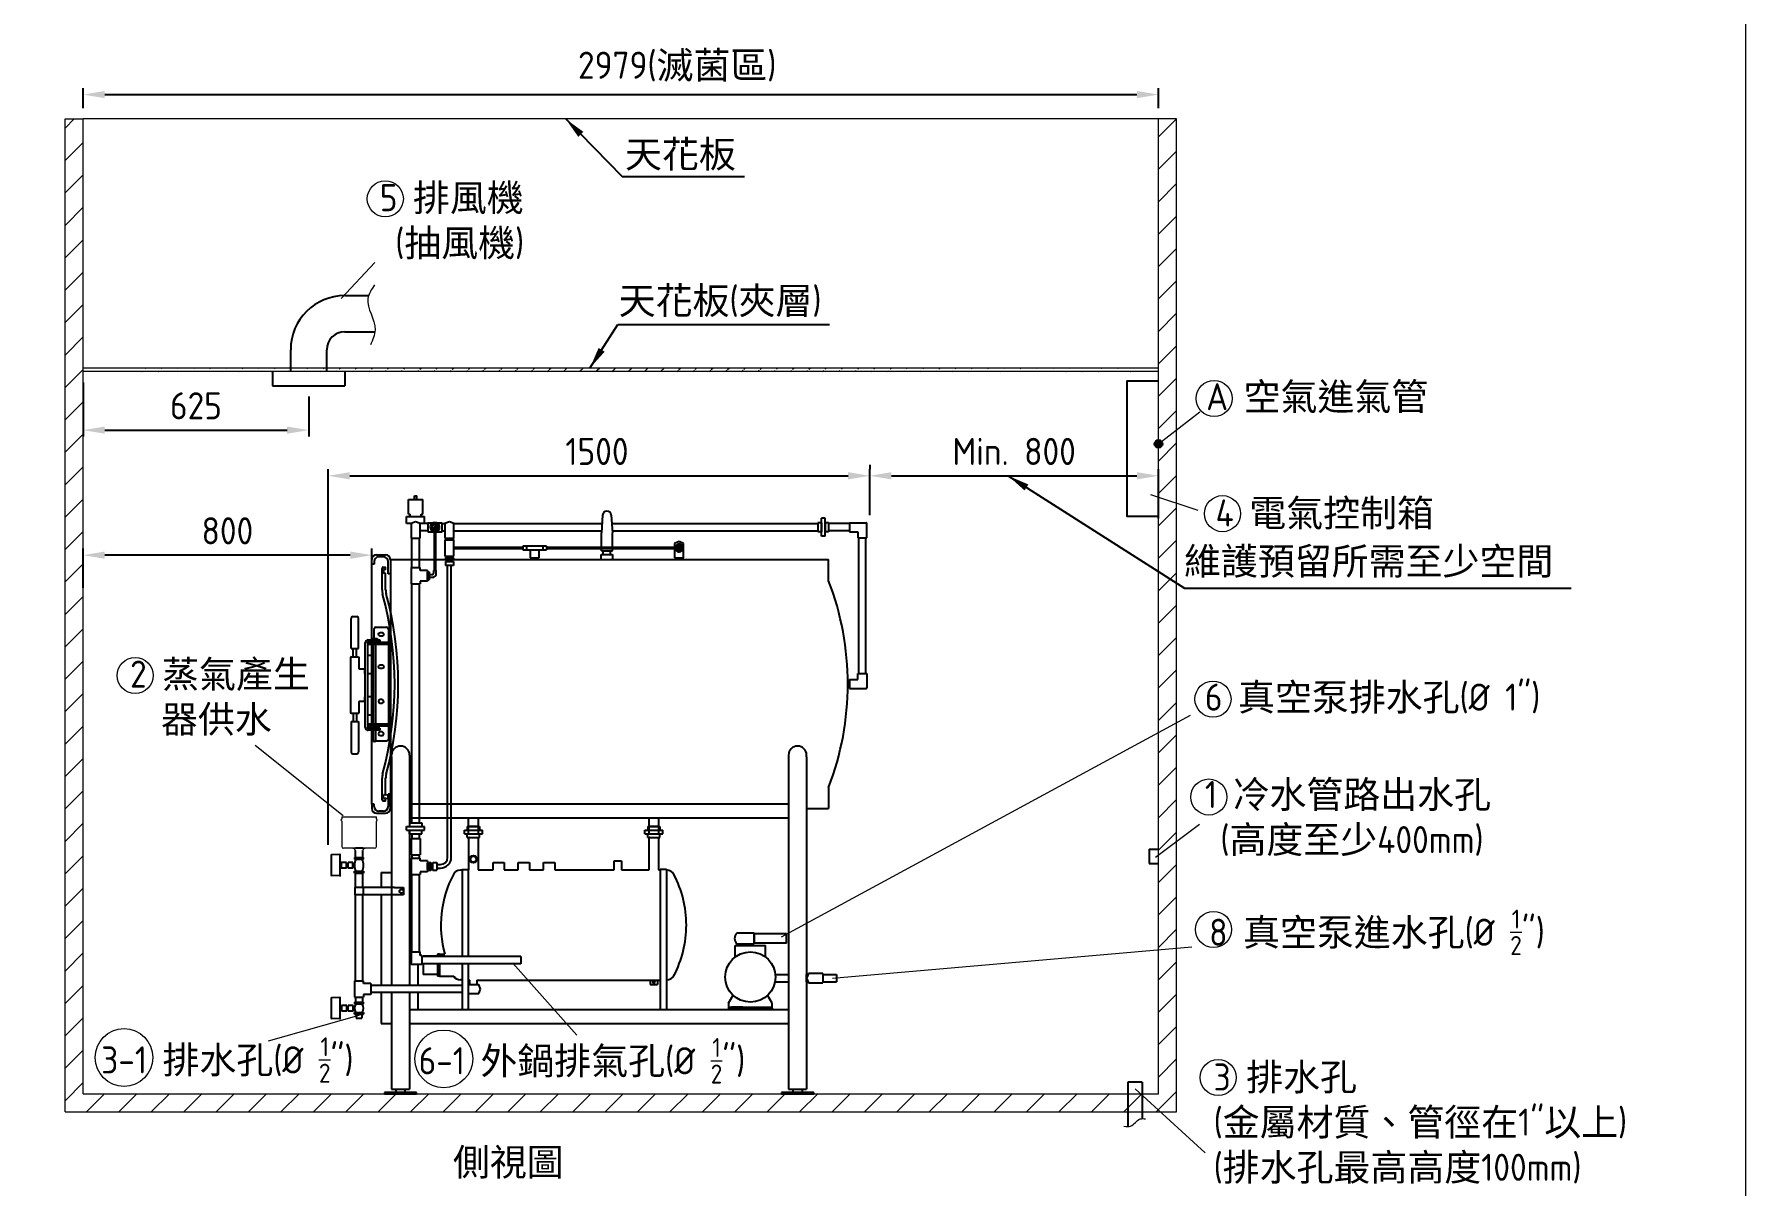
# Model space of a CAD drawing. Header units: millimetres. Extents: x -207083 to -195363, y -25146 to -16906.
# Drawn here: x -200104 to -195363, y -23125 to -19936 of the extents above; entities that cross this region are included whole.
import ezdxf

# ---------------------------------------------------------------- set-up
doc = ezdxf.new("R2010")
doc.units = ezdxf.units.MM
doc.linetypes.add('CENTER2', pattern=[28.575, 19.05, -3.175, 3.175, -3.175])
doc.linetypes.add('HIDDEN', pattern=[9.525, 6.35, -3.175])
doc.layers.get('0').update_dxf_attribs({"lineweight": 25})
for name, color, linetype, lineweight in [('D', 3, 'Continuous', 13), ('F', 7, 'Continuous', 15), ('H', 2, 'HIDDEN', 15), ('S', 4, 'Continuous', 15)]:
    doc.layers.add(name, color=color, linetype=linetype, lineweight=lineweight)
doc.styles.get("Standard").update_dxf_attribs({"font": 'KAIU.TTF'})
doc.styles.add('STU25', font='isocp2.shx')
doc.dimstyles.new('STU25', dxfattribs={"dimscale": 30, "dimtxt": 2.5, "dimasz": 2, "dimexe": 0.6, "dimexo": 1, "dimgap": 1, "dimtad": 1, "dimdsep": 46, "dimtxsty": 'STU25', "dimcen": 2, "dimazin": 2, "dimtfac": 1, "dimtmove": 0, "dimatfit": 3, "dimfxl": 0, "dimtolj": 1, "dimtzin": 0, "dimarcsym": 0})
doc.dimstyles.new('STU25$7', dxfattribs={"dimscale": 30, "dimtxt": 2.5, "dimasz": 2, "dimexe": 1.25, "dimexo": 0.625, "dimgap": 1, "dimtad": 0, "dimdec": 4, "dimdsep": 46, "dimtxsty": 'STU25', "dimcen": 2.5, "dimazin": 2, "dimtfac": 1, "dimtdec": 4, "dimtmove": 0, "dimatfit": 3, "dimfxl": 0, "dimtolj": 1, "dimtzin": 0, "dimarcsym": 0})

# ---------------------------------------------------------------- blocks, each defined once
blk = doc.blocks.new('*D1')
at = {"layer": 'D', "color": 0, "linetype": 'Continuous', "lineweight": -2}
for p, q in [((-199290, -22180.9), (-199290, -21140.7)), ((-197789.7, -21268), (-197789.7, -21140.7)), ((-199230, -21158.7), (-197849.7, -21158.7))]:
    blk.add_line(p, q, dxfattribs=at)
at = {"layer": 'D', "color": 0}
for points in [[(-199230, -21148.7), (-199230, -21168.7), (-199290, -21158.7)], [(-197849.7, -21168.7), (-197849.7, -21148.7), (-197789.7, -21158.7)]]:
    blk.add_solid(points, dxfattribs=at)
at = {"layer": 'Defpoints', "color": 0}
for p in [(-197789.7, -21158.7), (-197789.7, -21298), (-199290, -22210.9)]:
    blk.add_point(p, dxfattribs=at)
at = {"layer": 'D', "color": 0, "insert": (-198545.4, -21091.2), "char_height": 75, "attachment_point": 5, "style": 'STU25'}
blk.add_mtext('\\A1;1500', dxfattribs=at)
blk = doc.blocks.new('*D5')
at = {"layer": 'D', "color": 0, "linetype": 'Continuous', "lineweight": -2}
for p, q in [((-199968.8, -20900.2), (-199968.8, -21050.2)), ((-199343.8, -20939.3), (-199343.8, -21050.2)), ((-199908.8, -21032.2), (-199403.8, -21032.2))]:
    blk.add_line(p, q, dxfattribs=at)
at = {"layer": 'D', "color": 0}
for points in [[(-199908.8, -21022.2), (-199908.8, -21042.2), (-199968.8, -21032.2)], [(-199403.8, -21042.2), (-199403.8, -21022.2), (-199343.8, -21032.2)]]:
    blk.add_solid(points, dxfattribs=at)
at = {"layer": 'Defpoints', "color": 0}
for p in [(-199968.8, -20870.2), (-199343.8, -20909.3), (-199343.8, -21032.2)]:
    blk.add_point(p, dxfattribs=at)
at = {"layer": 'D', "color": 0, "insert": (-199656.3, -20964.7), "char_height": 75, "attachment_point": 5, "style": 'STU25'}
blk.add_mtext('\\A1;625', dxfattribs=at)
blk = doc.blocks.new('*D13')
at = {"layer": 'D', "color": 0, "lineweight": -2}
for p, q in [((-197789.7, -21128.7), (-197789.7, -21140.7)), ((-196989.7, -21276.7), (-196989.7, -21140.7)), ((-197729.7, -21158.7), (-197049.7, -21158.7))]:
    blk.add_line(p, q, dxfattribs=at)
at = {"layer": 'D', "color": 0}
for points in [[(-197729.7, -21148.7), (-197729.7, -21168.7), (-197789.7, -21158.7)], [(-197049.7, -21168.7), (-197049.7, -21148.7), (-196989.7, -21158.7)]]:
    blk.add_solid(points, dxfattribs=at)
at = {"layer": 'Defpoints', "color": 0}
for p in [(-197789.7, -21158.7), (-196989.7, -21158.7), (-196989.7, -21306.7)]:
    blk.add_point(p, dxfattribs=at)
at = {"layer": 'D', "color": 0, "insert": (-197389.7, -21091.2), "char_height": 75, "attachment_point": 5, "style": 'STU25'}
blk.add_mtext('\\A1;{\\Fisocp2.shx;Min. 800}', dxfattribs=at)
blk = doc.blocks.new('*D14')
at = {"layer": 'D', "color": 0, "lineweight": -2}
for p, q in [((-199968.8, -20140.2), (-199968.8, -20084.7)), ((-199908.8, -20102.7), (-197049.7, -20102.7)), ((-196989.7, -20140.2), (-196989.7, -20084.7))]:
    blk.add_line(p, q, dxfattribs=at)
at = {"layer": 'D', "color": 0}
for points in [[(-199908.8, -20092.7), (-199908.8, -20112.7), (-199968.8, -20102.7)], [(-197049.7, -20112.7), (-197049.7, -20092.7), (-196989.7, -20102.7)]]:
    blk.add_solid(points, dxfattribs=at)
at = {"layer": 'Defpoints', "color": 0}
for p in [(-196989.7, -20102.7), (-199968.8, -20170.2), (-196989.7, -20170.2)]:
    blk.add_point(p, dxfattribs=at)
at = {"layer": 'D', "color": 0, "insert": (-198323.1, -20025.5), "char_height": 75, "attachment_point": 5, "style": 'STU25'}
blk.add_mtext('\\A1;2979({\\f標楷體|b0|i0|c136|p65;滅菌區})', dxfattribs=at)
blk = doc.blocks.new('*D16')
at = {"layer": 'D', "color": 0, "lineweight": -2}
for p, q in [((-199968.8, -21469.1), (-199968.8, -21360.5)), ((-199228.8, -21378.5), (-199908.8, -21378.5)), ((-199168.8, -21469.1), (-199168.8, -21360.5))]:
    blk.add_line(p, q, dxfattribs=at)
at = {"layer": 'D', "color": 0}
for points in [[(-199908.8, -21368.5), (-199908.8, -21388.5), (-199968.8, -21378.5)], [(-199228.8, -21388.5), (-199228.8, -21368.5), (-199168.8, -21378.5)]]:
    blk.add_solid(points, dxfattribs=at)
at = {"layer": 'Defpoints', "color": 0}
for p in [(-199968.8, -21378.5), (-199968.8, -21499.1), (-199168.8, -21499.1)]:
    blk.add_point(p, dxfattribs=at)
at = {"layer": 'D', "color": 0, "insert": (-199569.2, -21311), "char_height": 75, "attachment_point": 5, "style": 'STU25'}
blk.add_mtext('\\A1;800', dxfattribs=at)

msp = doc.modelspace()

# ---------------------------------------------------------------- hatches: boundary and pattern name
msp.add_hatch(color=256).paths.add_polyline_path([(-196978.959, -21070.204, 1), (-197000.48, -21070.204, 1)])
at = {"layer": 'H', "linetype": 'HIDDEN', "ltscale": 5}
h = msp.add_hatch(dxfattribs=at)
h.set_pattern_fill('ANSI31', color=256, scale=20, style=0)
h.set_pattern_definition([(45, (34325.504, -2814.24), (-44.90128, 44.90128), [])])
h.paths.add_polyline_path([(-200018.793, -22920.204), (-200018.793, -20170.204), (-199968.793, -20170.204), (-199968.793, -22870.204), (-196989.719, -22870.204), (-196989.719, -20170.204), (-196939.719, -20170.204), (-196939.719, -22920.204)])
at = {"layer": 'H'}
h = msp.add_hatch(dxfattribs=at)
h.set_pattern_fill('ANSI31', color=256, scale=10, style=0)
h.set_pattern_definition([(45, (34044.687, -3353.913), (-22.4506403, 22.4506403), [])])
edge = h.paths.add_edge_path()
edge.add_line((-196989.719, -20860.204), (-199968.793, -20860.204))
edge.add_line((-196989.719, -20870.204), (-199968.793, -20870.204))

# ---------------------------------------------------------------- linework, layer by layer
at = {"linetype": 'Continuous'}
for p, q in [((-199243.793, -20659.455), (-199177.873, -20659.455)), ((-199243.793, -20759.455), (-199160.499, -20759.455)), ((-199393.793, -20870.204), (-199393.793, -20809.455)), ((-199293.793, -20870.204), (-199293.793, -20809.455)), ((-199443.793, -20870.204), (-199443.793, -20909.347)), ((-199443.793, -20909.347), (-199243.793, -20909.347)), ((-199243.793, -20870.204), (-199243.793, -20909.347)), ((-199067.793, -21264.48), (-199067.793, -21224.48)), ((-199067.793, -21224.48), (-199027.793, -21224.48)), ((-199050.793, -21224.48), (-199050.793, -21214.48)), ((-199050.793, -21214.48), (-199044.793, -21214.48)), ((-199044.793, -21224.48), (-199044.793, -21214.48)), ((-199027.793, -21264.48), (-199027.793, -21224.48)), ((-199072.793, -21280.99), (-199072.793, -21270.99)), ((-199072.793, -21270.99), (-199022.793, -21270.99)), ((-199072.793, -21290.99), (-199072.793, -21280.99)), ((-199067.793, -21264.48), (-199062.793, -21264.48)), ((-199062.793, -21270.99), (-199062.793, -21264.48)), ((-199047.793, -21285.99), (-199060.293, -21290.99)), ((-199035.293, -21290.99), (-199047.793, -21285.99)), ((-199032.793, -21264.48), (-199027.793, -21264.48)), ((-199032.793, -21270.99), (-199032.793, -21264.48)), ((-199022.793, -21280.99), (-199022.793, -21270.99)), ((-199022.793, -21290.99), (-199022.793, -21280.99)), ((-199014.375, -21288.49), (-199014.375, -21313.49)), ((-199014.375, -21288.49), (-198998.594, -21288.49)), ((-198990.157, -21288.49), (-198974.375, -21288.49)), ((-198974.375, -21313.49), (-198974.375, -21288.49)), ((-198954, -21285.99), (-198966.5, -21290.99)), ((-198941.5, -21290.99), (-198954, -21285.99)), ((-198529.648, -21267.598), (-198532.793, -21316.48)), ((-198505.937, -21267.598), (-198502.793, -21316.48)), ((-197923.515, -21288.49), (-197933.515, -21288.49)), ((-197933.515, -21288.49), (-197933.515, -21313.49)), ((-197913.515, -21275.99), (-197923.515, -21275.99)), ((-197923.515, -21325.99), (-197923.515, -21275.99)), ((-197923.515, -21288.49), (-197923.515, -21313.49)), ((-197913.515, -21325.99), (-197913.515, -21275.99)), ((-197913.515, -21288.49), (-197913.515, -21313.49)), ((-197903.515, -21288.49), (-197913.515, -21288.49)), ((-197903.515, -21288.49), (-197903.515, -21313.49)), ((-197845.416, -21288.49), (-197799.719, -21288.49)), ((-197845.416, -21288.49), (-197845.416, -21313.49)), ((-199060.293, -21290.99), (-199072.793, -21290.99)), ((-199060.293, -21290.99), (-199060.293, -21330.99)), ((-199060.293, -21330.99), (-199035.293, -21330.99)), ((-199014.375, -21290.99), (-199035.293, -21290.99)), ((-199035.293, -21330.99), (-199035.293, -21290.99)), ((-199022.793, -21290.99), (-199035.293, -21290.99)), ((-199014.375, -21310.99), (-199035.293, -21310.99)), ((-199014.375, -21313.49), (-198998.594, -21313.49)), ((-198990.157, -21313.49), (-198974.375, -21313.49)), ((-198966.5, -21290.99), (-198966.5, -21330.99)), ((-198966.5, -21330.99), (-198941.5, -21330.99)), ((-198966.5, -21335.99), (-198966.5, -21380.99)), ((-198966.5, -21335.99), (-198941.5, -21335.99)), ((-198964, -21330.99), (-198964, -21335.99)), ((-198944, -21330.99), (-198944, -21335.99)), ((-198941.5, -21330.99), (-198941.5, -21290.99)), ((-198941.5, -21380.99), (-198941.5, -21335.99)), ((-198532.793, -21356.49), (-198532.793, -21316.48)), ((-198502.793, -21356.49), (-198502.793, -21316.48)), ((-197923.515, -21313.49), (-197933.515, -21313.49)), ((-197913.515, -21325.99), (-197923.515, -21325.99)), ((-197903.515, -21313.49), (-197913.515, -21313.49)), ((-197845.416, -21290.99), (-197903.515, -21290.99)), ((-197845.416, -21310.99), (-197903.515, -21310.99)), ((-197845.416, -21313.49), (-197822.719, -21313.49)), ((-197822.719, -21313.49), (-197822.719, -21330.604)), ((-197822.719, -21330.604), (-197797.719, -21330.604)), ((-197820.219, -21705.866), (-197820.219, -21330.604)), ((-197800.219, -21705.866), (-197800.219, -21330.604)), ((-197800.219, -21330.604), (-197797.719, -21330.604)), ((-197797.719, -21330.604), (-197797.719, -21290.49)), ((-199155.793, -21377.48), (-199130.793, -21377.48)), ((-199136.793, -21383.48), (-199149.793, -21383.48)), ((-198966.5, -21380.99), (-198941.5, -21380.99)), ((-198962.385, -21380.99), (-198962.385, -21385.99)), ((-198945.166, -21380.99), (-198945.166, -21385.99)), ((-198730.293, -21363.49), (-198730.293, -21385.867)), ((-198705.293, -21385.867), (-198705.293, -21363.49)), ((-198532.793, -21366.48), (-198532.793, -21360.49)), ((-198532.793, -21366.48), (-198502.793, -21366.48)), ((-198527.793, -21376.48), (-198527.793, -21366.48)), ((-198507.793, -21376.48), (-198507.793, -21366.48)), ((-198502.793, -21366.48), (-198502.793, -21360.49)), ((-198317.793, -21340.867), (-198330.293, -21345.867)), ((-198330.293, -21345.867), (-198330.293, -21356.49)), ((-198330.293, -21360.49), (-198330.293, -21385.867)), ((-198305.293, -21345.867), (-198317.793, -21340.867)), ((-198305.293, -21385.867), (-198305.293, -21345.867)), ((-199168.793, -21402.98), (-199168.793, -21390.48)), ((-199162.793, -21402.98), (-199168.793, -21402.98)), ((-199162.793, -21396.48), (-199162.793, -21402.98)), ((-199140.793, -21474.382), (-199140.793, -21414.98)), ((-199137.793, -21411.98), (-199131.793, -21411.98)), ((-199130.793, -21418.98), (-199136.793, -21417.98)), ((-199130.793, -21427.98), (-199136.793, -21428.98)), ((-199130.793, -21418.98), (-199130.793, -21412.98)), ((-199130.793, -21474.382), (-199130.793, -21427.98)), ((-199123.793, -21430.48), (-199123.793, -21396.48)), ((-199117.793, -21430.48), (-199123.793, -21430.48)), ((-199117.793, -21390.48), (-199117.793, -21430.48)), ((-199060.293, -21413.095), (-199035.293, -21413.095)), ((-199060.293, -21413.095), (-199060.293, -21458.095)), ((-199035.293, -21420.595), (-199035.293, -21413.095)), ((-199015.293, -21420.595), (-199035.293, -21420.595)), ((-199015.293, -21420.595), (-199015.293, -21450.595)), ((-199015.293, -21446.884), (-199015.293, -21424.912)), ((-199015.293, -21424.912), (-199010.293, -21424.912)), ((-199015.293, -21444.205), (-199015.293, -21426.986)), ((-199010.293, -21424.912), (-199010.293, -21446.884)), ((-198965.064, -21385.99), (-198965.064, -21390.99)), ((-198965.064, -21385.99), (-198943.092, -21385.99)), ((-198943.092, -21390.99), (-198965.064, -21390.99)), ((-198965.064, -21395.99), (-198965.064, -21406.868)), ((-198965.064, -21395.99), (-198943.092, -21395.99)), ((-198943.092, -21406.868), (-198965.064, -21406.868)), ((-198962.385, -21385.99), (-198945.166, -21385.99)), ((-198962.385, -21390.99), (-198962.385, -21395.99)), ((-198962.385, -21395.99), (-198945.166, -21395.99)), ((-198945.166, -21390.99), (-198945.166, -21395.99)), ((-198943.092, -21385.99), (-198943.092, -21390.99)), ((-198943.092, -21395.99), (-198943.092, -21406.868)), ((-198730.293, -21385.867), (-198705.293, -21385.867)), ((-198330.293, -21385.867), (-198305.293, -21385.867)), ((-199060.293, -21458.095), (-199035.293, -21458.095)), ((-199035.293, -21450.595), (-199035.293, -21458.095)), ((-199015.293, -21450.595), (-199035.293, -21450.595)), ((-199015.293, -21446.884), (-199010.293, -21446.884)), ((-199226.756, -21637.296), (-199226.756, -21553.569)), ((-199221.756, -21548.569), (-199210.756, -21548.569)), ((-199205.756, -21637.296), (-199205.756, -21553.569)), ((-199187.293, -21620.98), (-199187.277, -21620.98)), ((-199179.293, -21613.48), (-199147.293, -21613.48)), ((-199147.293, -21619.48), (-199179.293, -21619.48)), ((-199168.26, -21609.444), (-199168.802, -21609.986)), ((-199168.802, -21612.938), (-199168.802, -21609.986)), ((-199168.802, -21612.938), (-199168.26, -21613.48)), ((-199168.26, -21609.444), (-199154.326, -21609.444)), ((-199168.26, -21613.48), (-199154.326, -21613.48)), ((-199154.326, -21609.444), (-199153.784, -21609.986)), ((-199153.784, -21612.938), (-199154.326, -21613.48)), ((-199153.784, -21612.938), (-199153.784, -21609.986)), ((-199147.293, -21613.48), (-199147.293, -21619.48)), ((-199226.256, -21659.73), (-199227.756, -21661.23)), ((-199227.756, -21661.23), (-199227.756, -21815.73)), ((-199226.756, -21637.296), (-199205.756, -21637.296)), ((-199226.256, -21659.73), (-199206.256, -21659.73)), ((-199221.006, -21659.73), (-199221.006, -21637.296)), ((-199211.506, -21659.73), (-199211.506, -21637.296)), ((-199206.256, -21659.73), (-199204.756, -21661.23)), ((-199204.756, -21661.23), (-199204.756, -21693.48)), ((-199187.293, -21855.48), (-199187.293, -21621.48)), ((-199181.293, -21621.48), (-199181.293, -21855.48)), ((-199181.293, -21621.98), (-199181.293, -21621.98)), ((-199168.793, -21655.98), (-199181.293, -21655.98)), ((-199164.719, -21845.48), (-199164.719, -21625.48)), ((-199157.866, -21845.48), (-199157.866, -21625.48)), ((-199204.756, -21693.48), (-199191.256, -21693.48)), ((-199189.756, -21694.98), (-199191.256, -21693.48)), ((-199189.756, -21694.98), (-199189.756, -21705.98)), ((-199189.756, -21705.98), (-199187.293, -21705.98)), ((-199181.293, -21705.98), (-199168.793, -21705.98)), ((-197822.719, -21705.866), (-197797.719, -21705.866)), ((-197822.719, -21722.98), (-197822.719, -21705.866)), ((-197800.219, -21705.866), (-197797.719, -21705.866)), ((-197797.719, -21705.866), (-197797.719, -21745.98)), ((-197845.416, -21722.98), (-197845.416, -21747.98)), ((-197845.416, -21722.98), (-197822.719, -21722.98)), ((-197845.416, -21747.98), (-197799.719, -21747.98)), ((-199191.256, -21783.48), (-199204.756, -21783.48)), ((-199204.756, -21783.48), (-199204.756, -21815.73)), ((-199191.256, -21783.48), (-199189.756, -21781.98)), ((-199187.293, -21770.98), (-199189.756, -21770.98)), ((-199189.756, -21770.98), (-199189.756, -21781.98)), ((-199168.793, -21770.98), (-199181.293, -21770.98)), ((-199226.256, -21817.23), (-199227.756, -21815.73)), ((-199226.756, -21839.665), (-199226.756, -21923.392)), ((-199226.756, -21839.665), (-199205.756, -21839.665)), ((-199206.256, -21817.23), (-199226.256, -21817.23)), ((-199221.006, -21817.23), (-199221.006, -21839.665)), ((-199211.506, -21817.23), (-199211.506, -21839.665)), ((-199206.256, -21817.23), (-199204.756, -21815.73)), ((-199205.756, -21839.665), (-199205.756, -21923.392)), ((-199187.277, -21855.98), (-199187.293, -21855.98)), ((-199181.293, -21820.98), (-199168.793, -21820.98)), ((-199168.793, -21855.98), (-199181.293, -21855.98)), ((-199181.293, -21855.98), (-199181.293, -21855.98)), ((-199147.293, -21857.48), (-199179.293, -21857.48)), ((-199164.719, -21857.48), (-199164.719, -21851.48)), ((-199157.866, -21857.48), (-199157.866, -21851.48)), ((-199147.293, -21857.48), (-199147.293, -21863.48)), ((-199147.293, -21863.48), (-199179.293, -21863.48)), ((-199164.719, -21890.418), (-199164.719, -21863.48)), ((-199164.177, -21894.444), (-199164.719, -21890.418)), ((-199164.177, -21894.444), (-199161.293, -21894.444)), ((-199158.409, -21894.444), (-199161.293, -21894.444)), ((-199158.409, -21894.444), (-199157.866, -21890.418)), ((-199157.866, -21890.418), (-199157.866, -21863.48)), ((-199221.756, -21928.392), (-199210.756, -21928.392)), ((-199140.793, -22055.98), (-199140.793, -21996.579)), ((-199130.793, -22042.98), (-199130.793, -21996.579)), ((-199130.793, -22042.98), (-199136.793, -22041.98)), ((-199136.793, -22052.98), (-199136.793, -22041.98)), ((-199123.793, -22040.48), (-199123.793, -22074.48)), ((-199117.793, -22040.48), (-199123.793, -22040.48)), ((-199117.793, -22080.48), (-199117.793, -22040.48)), ((-199168.793, -22067.98), (-199168.793, -22080.48)), ((-199162.793, -22067.98), (-199168.793, -22067.98)), ((-199162.793, -22074.48), (-199162.793, -22067.98)), ((-199155.793, -22093.48), (-199130.793, -22093.48)), ((-199136.793, -22087.48), (-199149.793, -22087.48)), ((-199137.793, -22058.98), (-199131.793, -22058.98)), ((-199130.793, -22051.98), (-199136.793, -22052.98)), ((-199130.793, -22057.98), (-199130.793, -22051.98)), ((-199072.793, -22136.842), (-199073.937, -22136.842)), ((-199072.793, -22140.204), (-199072.793, -22130.204)), ((-199064.793, -22120.204), (-199064.793, -22130.204)), ((-199064.793, -22150.204), (-199064.793, -22140.204)), ((-199030.793, -22120.204), (-199030.793, -22130.204)), ((-199030.793, -22150.204), (-199030.793, -22140.204)), ((-199022.793, -22140.204), (-199022.793, -22130.204)), ((-198912.793, -22150.48), (-198912.793, -22140.48)), ((-198904.793, -22130.48), (-198904.793, -22140.48)), ((-198870.793, -22130.48), (-198870.793, -22140.48)), ((-198862.793, -22150.48), (-198862.793, -22140.48)), ((-198412.793, -22150.48), (-198412.793, -22140.48)), ((-198404.793, -22130.48), (-198404.793, -22140.48)), ((-198370.793, -22130.48), (-198370.793, -22140.48)), ((-198362.793, -22150.48), (-198362.793, -22140.48)), ((-199060.293, -22150.204), (-199035.293, -22150.204)), ((-199060.293, -22163.548), (-199060.293, -22208.548)), ((-199060.293, -22163.548), (-199035.293, -22163.548)), ((-199057.793, -22150.204), (-199057.793, -22163.548)), ((-199037.793, -22150.204), (-199037.793, -22163.548)), ((-199035.293, -22163.548), (-199035.293, -22208.548)), ((-198904.793, -22160.48), (-198904.793, -22150.48)), ((-198870.793, -22160.48), (-198870.793, -22150.48)), ((-198404.793, -22160.48), (-198404.793, -22150.48)), ((-198370.793, -22160.48), (-198370.793, -22150.48)), ((-199257.043, -22235.929), (-199253.784, -22235.929)), ((-199253.784, -22229.929), (-199253.784, -22244.929)), ((-199239.366, -22229.929), (-199253.784, -22229.929)), ((-199239.366, -22244.929), (-199239.366, -22229.929)), ((-199239.366, -22231.929), (-199235.018, -22231.929)), ((-199235.018, -22244.929), (-199235.018, -22229.929)), ((-199221.786, -22229.929), (-199235.018, -22229.929)), ((-199221.786, -22244.929), (-199221.786, -22229.929)), ((-199221.786, -22231.929), (-199216.98, -22231.929)), ((-199217.073, -22215.76), (-199217.073, -22220.76)), ((-199217.073, -22215.76), (-199192.073, -22215.76)), ((-199217.073, -22220.76), (-199192.073, -22220.76)), ((-199216.98, -22242.929), (-199216.98, -22231.929)), ((-199214.723, -22214.356), (-199214.723, -22196.684)), ((-199214.723, -22215.76), (-199194.423, -22215.76)), ((-199194.423, -22214.356), (-199194.423, -22196.684)), ((-199192.073, -22220.76), (-199192.073, -22215.76)), ((-199060.293, -22208.548), (-199035.293, -22208.548)), ((-199060.293, -22217.704), (-199060.293, -22262.704)), ((-199060.293, -22217.704), (-199035.293, -22217.704)), ((-199057.793, -22208.548), (-199057.793, -22217.704)), ((-199037.793, -22208.548), (-199037.793, -22217.704)), ((-199035.293, -22225.204), (-199035.293, -22217.704)), ((-199015.293, -22225.204), (-199035.293, -22225.204)), ((-199015.293, -22225.204), (-199015.293, -22255.204)), ((-199015.293, -22248.813), (-199015.293, -22231.594)), ((-199015.293, -22231.594), (-199010.293, -22231.594)), ((-199015.293, -22233.204), (-199015.293, -22247.204)), ((-199010.293, -22251.492), (-199010.293, -22229.52)), ((-199010.293, -22229.52), (-199005.293, -22229.52)), ((-199010.293, -22248.813), (-199010.293, -22231.594)), ((-199005.293, -22229.52), (-199005.293, -22251.492)), ((-199005.293, -22231.594), (-199000.293, -22231.594)), ((-199000.293, -22229.52), (-198989.415, -22229.52)), ((-199000.293, -22251.492), (-199000.293, -22229.52)), ((-199000.293, -22248.813), (-199000.293, -22231.594)), ((-198989.415, -22229.52), (-198989.415, -22251.492)), ((-198989.415, -22235.506), (-198979, -22235.506)), ((-197016.058, -22192.413), (-196989.719, -22192.413)), ((-197016.058, -22192.413), (-197016.058, -22232.413)), ((-197016.058, -22232.413), (-196989.719, -22232.413)), ((-199257.043, -22238.929), (-199253.784, -22238.929)), ((-199253.784, -22244.929), (-199239.366, -22244.929)), ((-199239.366, -22242.929), (-199235.018, -22242.929)), ((-199235.018, -22244.929), (-199221.786, -22244.929)), ((-199221.786, -22242.929), (-199216.98, -22242.929)), ((-199217.073, -22259.097), (-199217.073, -22254.097)), ((-199217.073, -22254.097), (-199192.073, -22254.097)), ((-199217.073, -22259.097), (-199192.073, -22259.097)), ((-199192.073, -22254.097), (-199192.073, -22259.097)), ((-199060.293, -22262.704), (-199035.293, -22262.704)), ((-199015.293, -22255.204), (-199035.293, -22255.204)), ((-199035.293, -22255.204), (-199035.293, -22262.704)), ((-199015.293, -22248.813), (-199010.293, -22248.813)), ((-199010.293, -22251.492), (-199005.293, -22251.492)), ((-199005.293, -22248.813), (-199000.293, -22248.813)), ((-199000.293, -22251.492), (-198989.415, -22251.492)), ((-198989.415, -22245.506), (-198979, -22245.506)), ((-198919.099, -22250.98), (-198923.793, -22250.98)), ((-199214.573, -22299.329), (-199216.573, -22299.329)), ((-199216.573, -22299.329), (-199216.573, -22319.329)), ((-199080.886, -22319.329), (-199216.573, -22319.329)), ((-199105.846, -22299.329), (-199214.573, -22299.329)), ((-199193.105, -22299.329), (-199193.105, -22319.329)), ((-199105.846, -22299.329), (-199080.886, -22299.329)), ((-199080.886, -22299.329), (-199080.886, -22319.329)), ((-198110.234, -22425.204), (-198158.234, -22425.204)), ((-198158.234, -22455.204), (-198110.234, -22455.204)), ((-199060.293, -22477.704), (-199035.293, -22477.704)), ((-199060.293, -22477.704), (-199060.293, -22507.704)), ((-199035.293, -22487.704), (-199035.293, -22477.704)), ((-199030.293, -22487.704), (-199030.293, -22512.704)), ((-198755.912, -22490.204), (-199030.293, -22490.204)), ((-198755.912, -22510.204), (-199030.293, -22510.204)), ((-199217.073, -22557.704), (-199192.073, -22557.704)), ((-199217.073, -22557.704), (-199217.073, -22602.704)), ((-199192.073, -22565.204), (-199192.073, -22557.704)), ((-199172.073, -22565.204), (-199192.073, -22565.204)), ((-199172.073, -22565.204), (-199172.073, -22595.204)), ((-198919.099, -22554.98), (-198923.793, -22554.98)), ((-198867.692, -22580.204), (-198872.692, -22567.704)), ((-198052.029, -22560.204), (-198014.528, -22560.204)), ((-198051.154, -22540.204), (-198014.528, -22540.204)), ((-197959.528, -22537.704), (-197964.528, -22550.204)), ((-197964.528, -22537.704), (-197964.528, -22562.704)), ((-197964.528, -22560.204), (-197964.528, -22540.204)), ((-197964.528, -22560.204), (-197964.528, -22540.204)), ((-197964.528, -22550.204), (-197959.528, -22562.704)), ((-197919.528, -22537.704), (-197959.528, -22537.704)), ((-197959.528, -22562.704), (-197919.528, -22562.704)), ((-197919.528, -22540.204), (-197882.027, -22540.204)), ((-197919.528, -22560.204), (-197882.027, -22560.204)), ((-199217.073, -22602.704), (-199192.073, -22602.704)), ((-199217.073, -22616.704), (-199192.073, -22616.704)), ((-199217.073, -22616.704), (-199217.073, -22621.704)), ((-199214.573, -22602.704), (-199214.573, -22616.704)), ((-199194.573, -22602.704), (-199194.573, -22616.704)), ((-199172.073, -22595.204), (-199192.073, -22595.204)), ((-199192.073, -22595.204), (-199192.073, -22602.704)), ((-199192.073, -22621.704), (-199192.073, -22616.704)), ((-198919.099, -22570.204), (-199172.073, -22570.204)), ((-198919.099, -22590.204), (-199172.073, -22590.204)), ((-198902.099, -22592.704), (-198872.692, -22592.704)), ((-198872.692, -22592.704), (-198867.692, -22580.204)), ((-199257.043, -22631.917), (-199253.05, -22631.917)), ((-199257.043, -22634.917), (-199253.05, -22634.917)), ((-199253.05, -22625.917), (-199253.05, -22640.917)), ((-199238.632, -22625.917), (-199253.05, -22625.917)), ((-199253.05, -22640.917), (-199238.632, -22640.917)), ((-199238.632, -22640.917), (-199238.632, -22625.917)), ((-199238.632, -22627.917), (-199234.284, -22627.917)), ((-199238.632, -22638.917), (-199234.284, -22638.917)), ((-199221.052, -22625.917), (-199234.284, -22625.917)), ((-199234.284, -22640.917), (-199234.284, -22625.917)), ((-199234.284, -22640.917), (-199221.052, -22640.917)), ((-199221.052, -22640.917), (-199221.052, -22625.917)), ((-199221.052, -22627.917), (-199216.246, -22627.917)), ((-199221.052, -22638.917), (-199216.246, -22638.917)), ((-199217.073, -22621.704), (-199192.073, -22621.704)), ((-199217.073, -22650.131), (-199217.073, -22645.131)), ((-199217.073, -22645.131), (-199192.073, -22645.131)), ((-199217.073, -22650.131), (-199192.073, -22650.131)), ((-199212.573, -22650.131), (-199212.573, -22661.271)), ((-199212.573, -22661.271), (-199196.573, -22661.271)), ((-199196.573, -22650.131), (-199196.573, -22661.271)), ((-199192.073, -22645.131), (-199192.073, -22650.131)), ((-198180.818, -22619.384), (-198180.818, -22637.204)), ((-198180.818, -22630.184), (-198085.682, -22630.184)), ((-198059.858, -22632.884), (-198180.818, -22632.884)), ((-198140.858, -22632.884), (-198173.075, -22632.884)), ((-198099.818, -22630.184), (-198085.682, -22630.184)), ((-198059.858, -22632.884), (-198059.858, -22630.184)), ((-198059.858, -22632.884), (-198059.858, -22637.204)), ((-197034.719, -22837.828), (-197074.719, -22837.828)), ((-197074.719, -22837.828), (-197074.719, -22961.085)), ((-197034.719, -22837.828), (-197034.719, -22939.252)), ((-199045.028, -22867.204), (-199134.028, -22867.204)), ((-199134.028, -22867.204), (-199134.028, -22870.204)), ((-199134.028, -22870.204), (-199045.028, -22870.204)), ((-199102.807, -22857.204), (-199102.807, -22867.204)), ((-199076.249, -22867.204), (-199076.249, -22857.204)), ((-199045.028, -22870.204), (-199045.028, -22867.204)), ((-197945.028, -22867.204), (-198034.028, -22867.204)), ((-198034.028, -22867.204), (-198034.028, -22870.204)), ((-198034.028, -22870.204), (-197945.028, -22870.204)), ((-198002.807, -22857.204), (-198002.807, -22867.204)), ((-197976.249, -22867.204), (-197976.249, -22857.204)), ((-197945.028, -22870.204), (-197945.028, -22867.204))]:
    msp.add_line(p, q, dxfattribs=at)
for p, q in [((-199057.793, -21413.095), (-199057.793, -21330.99)), ((-199057.793, -21330.99), (-199037.793, -21330.99)), ((-199037.793, -21330.99), (-199037.793, -21413.095)), ((-198996.375, -21300.99), (-198996.375, -21420.898)), ((-198992.375, -21300.99), (-198992.375, -21420.898)), ((-198974.375, -21290.99), (-198966.5, -21290.99)), ((-198974.375, -21310.99), (-198966.5, -21310.99)), ((-198941.5, -21290.99), (-198531.153, -21290.99)), ((-198941.5, -21310.99), (-198532.44, -21310.99)), ((-198504.433, -21290.99), (-197933.515, -21290.99)), ((-198503.146, -21310.99), (-197933.515, -21310.99)), ((-198941.5, -21356.49), (-198750.293, -21356.49)), ((-198941.5, -21360.49), (-198750.293, -21360.49)), ((-198685.293, -21353.49), (-198750.293, -21353.49)), ((-198750.293, -21353.49), (-198750.293, -21363.49)), ((-198750.293, -21363.49), (-198685.293, -21363.49)), ((-198740.293, -21353.49), (-198740.293, -21363.49)), ((-198695.293, -21353.49), (-198695.293, -21363.49)), ((-198685.293, -21353.49), (-198685.293, -21363.49)), ((-198685.293, -21356.49), (-198317.793, -21356.49)), ((-198685.293, -21360.49), (-198317.793, -21360.49)), ((-198533.293, -21376.48), (-198502.293, -21376.48)), ((-198533.293, -21390.48), (-198533.293, -21376.48)), ((-198502.293, -21376.48), (-198502.293, -21390.48)), ((-199168.793, -21613.48), (-199168.793, -21402.98)), ((-199117.793, -21390.48), (-198965.064, -21390.48)), ((-199117.793, -21430.48), (-199117.793, -22040.48)), ((-198990.375, -21420.898), (-198998.375, -21420.898)), ((-198998.375, -21420.898), (-198998.375, -21428.898)), ((-198990.375, -21428.898), (-198990.375, -21420.898)), ((-198959, -22215.506), (-198959, -21406.868)), ((-198949, -22215.506), (-198949, -21406.868)), ((-198943.092, -21390.48), (-197903.562, -21390.48)), ((-198727.793, -21390.48), (-198727.793, -21385.867)), ((-198707.793, -21390.48), (-198707.793, -21385.867)), ((-198327.793, -21390.48), (-198327.793, -21385.867)), ((-198307.793, -21390.48), (-198307.793, -21385.867)), ((-198307.793, -21385.867), (-198307.793, -21390.48)), ((-197903.562, -21449.191), (-197903.562, -21390.48)), ((-199057.793, -22120.204), (-199057.793, -21458.095)), ((-199037.793, -21458.095), (-199037.793, -22120.204)), ((-199010.293, -21431.898), (-199001.375, -21431.898)), ((-199010.293, -21439.898), (-199001.375, -21439.898)), ((-199177.293, -21619.48), (-199123.293, -21619.48)), ((-199177.293, -21619.48), (-199177.293, -21625.48)), ((-199154.793, -21613.48), (-199167.793, -21613.48)), ((-199163.293, -21583.172), (-199163.293, -21609.444)), ((-199158.293, -21578.172), (-199128.293, -21578.172)), ((-199123.293, -21583.172), (-199123.293, -21887.789)), ((-199177.293, -21625.48), (-199123.293, -21625.48)), ((-199168.793, -21845.48), (-199168.793, -21625.48)), ((-197845.416, -21725.48), (-197850.492, -21725.48)), ((-197850.492, -21745.48), (-197845.416, -21745.48)), ((-197845.416, -21745.48), (-197845.416, -21725.48)), ((-197845.416, -21745.48), (-197845.416, -21725.48)), ((-199177.293, -21845.48), (-199123.293, -21845.48)), ((-199177.293, -21851.48), (-199177.293, -21845.48)), ((-199177.293, -21851.48), (-199123.293, -21851.48)), ((-199168.793, -21857.48), (-199168.793, -21851.48)), ((-199168.793, -22067.98), (-199168.793, -21863.48)), ((-199158.293, -21892.789), (-199128.293, -21892.789)), ((-199114.528, -21937.204), (-199114.528, -21932.204)), ((-199114.528, -21937.204), (-199114.528, -22570.204)), ((-199064.528, -21932.204), (-199064.528, -22130.204)), ((-198014.528, -21932.204), (-198014.528, -22857.204)), ((-197964.528, -21937.204), (-197964.528, -21932.204)), ((-197964.528, -21937.204), (-197964.528, -22857.204)), ((-197903.562, -22021.77), (-197903.562, -22080.48)), ((-199117.793, -22080.48), (-199114.528, -22080.48)), ((-199064.528, -22067.204), (-198014.528, -22067.204)), ((-197964.528, -22080.48), (-197903.562, -22080.48)), ((-199072.793, -22130.204), (-199022.793, -22130.204)), ((-199072.793, -22140.204), (-199022.793, -22140.204)), ((-199064.793, -22120.204), (-199030.793, -22120.204)), ((-199064.528, -22105.704), (-198014.528, -22105.704)), ((-199064.528, -22105.704), (-198014.528, -22105.704)), ((-199064.528, -22140.204), (-199064.528, -22570.204)), ((-198912.793, -22140.48), (-198862.793, -22140.48)), ((-198904.793, -22130.48), (-198870.793, -22130.48)), ((-198901.08, -22150.48), (-198901.08, -22105.704)), ((-198875.08, -22130.48), (-198901.08, -22130.48)), ((-198874.793, -22130.48), (-198900.793, -22130.48)), ((-198874.793, -22130.48), (-198900.793, -22130.48)), ((-198874.793, -22130.48), (-198900.793, -22130.48)), ((-198874.793, -22130.48), (-198900.793, -22130.48)), ((-198874.793, -22105.704), (-198874.793, -22150.48)), ((-198412.793, -22140.48), (-198362.793, -22140.48)), ((-198404.793, -22130.48), (-198370.793, -22130.48)), ((-198401.08, -22150.48), (-198401.08, -22105.704)), ((-198375.08, -22130.48), (-198401.08, -22130.48)), ((-198374.793, -22130.48), (-198400.793, -22130.48)), ((-198374.793, -22130.48), (-198400.793, -22130.48)), ((-198374.793, -22130.48), (-198400.793, -22130.48)), ((-198374.793, -22105.704), (-198374.793, -22150.48)), ((-199064.793, -22150.204), (-199030.793, -22150.204)), ((-198912.793, -22150.48), (-198862.793, -22150.48)), ((-198904.793, -22160.48), (-198870.793, -22160.48)), ((-198900.793, -22250.48), (-198900.793, -22160.48)), ((-198900.793, -22160.48), (-198874.793, -22160.48)), ((-198900.793, -22160.48), (-198874.793, -22160.48)), ((-198900.793, -22160.48), (-198874.793, -22160.48)), ((-198898.793, -22160.48), (-198900.793, -22160.48)), ((-198876.793, -22160.48), (-198874.793, -22160.48)), ((-198874.793, -22160.48), (-198874.793, -22250.48)), ((-198412.793, -22150.48), (-198362.793, -22150.48)), ((-198404.793, -22160.48), (-198370.793, -22160.48)), ((-198400.793, -22250.48), (-198400.793, -22160.48)), ((-198400.793, -22160.48), (-198374.793, -22160.48)), ((-198398.793, -22160.48), (-198400.793, -22160.48)), ((-198400.793, -22160.48), (-198374.793, -22160.48)), ((-198376.793, -22160.48), (-198374.793, -22160.48)), ((-198374.793, -22160.48), (-198374.793, -22250.48)), ((-199204.573, -22190.204), (-199214.723, -22190.204)), ((-199214.723, -22214.356), (-199214.723, -22215.76)), ((-199194.423, -22190.204), (-199204.573, -22190.204)), ((-199194.423, -22215.76), (-199194.423, -22214.356)), ((-198833.293, -22229.48), (-198802.293, -22229.48)), ((-198833.293, -22250.48), (-198833.293, -22229.48)), ((-198802.293, -22229.48), (-198802.293, -22250.48)), ((-198763.293, -22229.48), (-198732.293, -22229.48)), ((-198763.293, -22250.48), (-198763.293, -22229.48)), ((-198732.293, -22229.48), (-198732.293, -22250.48)), ((-198693.293, -22229.48), (-198662.293, -22229.48)), ((-198693.293, -22250.48), (-198693.293, -22229.48)), ((-198662.293, -22229.48), (-198662.293, -22250.48)), ((-198497.793, -22225.48), (-198477.793, -22225.48)), ((-198497.793, -22250.48), (-198497.793, -22225.48)), ((-198477.793, -22225.48), (-198477.793, -22250.48)), ((-199214.573, -22299.329), (-199214.573, -22259.097)), ((-199194.573, -22259.097), (-199194.573, -22299.329)), ((-199143.158, -22257.704), (-199143.158, -22299.329)), ((-199143.158, -22257.704), (-199114.528, -22257.704)), ((-199057.793, -22477.704), (-199057.793, -22262.704)), ((-199037.793, -22262.704), (-199037.793, -22477.704)), ((-198919.099, -22248.98), (-198919.099, -22490.204)), ((-198919.099, -22248.98), (-198902.099, -22248.98)), ((-198902.099, -22248.98), (-198902.099, -22490.204)), ((-198902.099, -22250.48), (-198900.793, -22250.48)), ((-198874.793, -22250.48), (-198833.293, -22250.48)), ((-198802.293, -22250.48), (-198763.293, -22250.48)), ((-198732.293, -22250.48), (-198693.293, -22250.48)), ((-198662.293, -22250.48), (-198497.793, -22250.48)), ((-198477.793, -22250.48), (-198400.793, -22250.48)), ((-198374.793, -22250.48), (-198369.831, -22250.48)), ((-198369.831, -22248.48), (-198369.831, -22637.204)), ((-198369.831, -22248.48), (-198352.831, -22248.48)), ((-198352.831, -22248.48), (-198352.831, -22637.204)), ((-198352.831, -22250.98), (-198351.793, -22250.98)), ((-199214.573, -22557.704), (-199214.573, -22319.329)), ((-199194.573, -22319.329), (-199194.573, -22557.704)), ((-199143.158, -22319.329), (-199143.158, -22570.204)), ((-198110.234, -22425.204), (-198110.234, -22455.204)), ((-198162.312, -22491.655), (-198162.312, -22459.466)), ((-198162.312, -22459.466), (-198078.364, -22459.466)), ((-198150.361, -22455.204), (-198150.361, -22459.466)), ((-198124.961, -22455.204), (-198124.961, -22459.466)), ((-198020.608, -22427.504), (-198110.234, -22427.504)), ((-198110.234, -22452.904), (-198110.234, -22427.504)), ((-198020.608, -22452.904), (-198110.234, -22452.904)), ((-198078.364, -22491.655), (-198078.364, -22459.466)), ((-198020.608, -22452.904), (-198020.608, -22427.504)), ((-199030.293, -22512.704), (-199055.293, -22512.704)), ((-199040.275, -22570.204), (-199040.275, -22512.704)), ((-199030.293, -22487.704), (-199035.293, -22487.704)), ((-198986.728, -22488.98), (-199026.728, -22488.98)), ((-199026.728, -22488.98), (-199026.728, -22490.204)), ((-199026.728, -22510.204), (-199026.728, -22539.98)), ((-198986.728, -22483.98), (-198986.728, -22488.98)), ((-198986.728, -22483.98), (-198986.728, -22490.204)), ((-198981.728, -22483.98), (-198986.728, -22483.98)), ((-198986.728, -22510.204), (-198986.728, -22544.98)), ((-198981.728, -22483.98), (-198981.728, -22490.204)), ((-198981.728, -22483.98), (-198966.728, -22483.98)), ((-198981.728, -22510.204), (-198981.728, -22544.98)), ((-198919.099, -22510.204), (-198919.099, -22637.204)), ((-198902.099, -22510.204), (-198902.099, -22637.204)), ((-198755.912, -22490.204), (-198755.912, -22510.204)), ((-198986.728, -22539.98), (-199026.728, -22539.98)), ((-198981.728, -22544.98), (-198986.728, -22544.98)), ((-198981.728, -22544.98), (-198942.224, -22544.98)), ((-198902.099, -22555.48), (-198897.793, -22555.48)), ((-198902.099, -22567.704), (-198872.692, -22567.704)), ((-198897.793, -22567.704), (-198897.793, -22555.48)), ((-198877.793, -22555.48), (-198369.831, -22555.48)), ((-198877.793, -22555.48), (-198877.793, -22567.704)), ((-198397.793, -22555.48), (-198397.793, -22567.48)), ((-198397.793, -22567.48), (-198377.793, -22567.48)), ((-198377.793, -22555.48), (-198377.793, -22567.48)), ((-198014.528, -22540.204), (-198014.528, -22560.204)), ((-197919.528, -22537.704), (-197919.528, -22562.704)), ((-197882.027, -22540.204), (-197882.027, -22560.204)), ((-199143.158, -22590.204), (-199143.158, -22675.704)), ((-199114.528, -22590.204), (-199114.528, -22857.204)), ((-199064.528, -22590.204), (-199064.528, -22857.204)), ((-199040.275, -22637.204), (-199040.275, -22590.204)), ((-198180.818, -22619.384), (-198168.192, -22597.514)), ((-198059.858, -22619.384), (-198072.484, -22597.514)), ((-199064.528, -22637.204), (-198014.528, -22637.204)), ((-198140.858, -22630.184), (-198173.075, -22630.184)), ((-198098.198, -22630.184), (-198059.858, -22630.184)), ((-198059.858, -22630.184), (-198059.858, -22619.384)), ((-199143.158, -22675.704), (-199114.528, -22675.704)), ((-199064.528, -22675.704), (-198014.528, -22675.704)), ((-199064.528, -22675.704), (-199040.275, -22675.704)), ((-199114.528, -22857.204), (-199064.528, -22857.204)), ((-198014.528, -22857.204), (-197964.528, -22857.204))]:
    msp.add_line(p, q)
at = {"linetype": 'CENTER2'}
for p, q in [((-199136.793, -21417.98), (-199136.793, -21428.98)), ((-199136.793, -22052.98), (-199136.793, -22041.98)), ((-199123.793, -22042.98), (-199136.793, -22041.98)), ((-199123.793, -22051.98), (-199123.793, -22042.98)), ((-199136.793, -22052.98), (-199123.793, -22051.98))]:
    msp.add_line(p, q, dxfattribs=at)
at = {"color": 7, "linetype": 'Continuous', "lineweight": 15}
for p, q in [((-199252.573, -22103.204), (-199156.573, -22103.204)), ((-199252.573, -22103.204), (-199252.573, -22109.42)), ((-199252.573, -22114.987), (-199252.573, -22185.204)), ((-199156.573, -22109.42), (-199156.573, -22103.204)), ((-199156.573, -22185.204), (-199156.573, -22114.987)), ((-199161.573, -22190.204), (-199247.573, -22190.204))]:
    msp.add_line(p, q, dxfattribs=at)
at = {"color": 7, "linetype": 'Continuous'}
for p, q in [((-199282.043, -22210.911), (-199282.043, -22263.946)), ((-199257.569, -22207.73), (-199280.148, -22208.914)), ((-199257.043, -22266.628), (-199257.043, -22208.23)), ((-199257.569, -22267.127), (-199280.148, -22265.944)), ((-199282.043, -22606.899), (-199282.043, -22659.935)), ((-199257.569, -22603.719), (-199280.148, -22604.902)), ((-199257.043, -22662.616), (-199257.043, -22604.218)), ((-199257.569, -22663.115), (-199280.148, -22661.932))]:
    msp.add_line(p, q, dxfattribs=at)
at = {"linetype": 'Continuous'}
msp.add_lwpolyline([(-196989.719, -20896.334), (-197077.305, -20896.334), (-197077.305, -21270.204), (-196989.719, -21270.204)], dxfattribs=at)
for points in [[(-198992.375, -21308.097), (-198987.221, -21305.121), (-198987.221, -21296.859), (-198994.375, -21292.729), (-199001.53, -21296.859), (-199001.53, -21305.121), (-198996.375, -21308.097)], [(-198323.651, -21360.49), (-198323.651, -21361.872), (-198317.793, -21365.254), (-198311.935, -21361.872), (-198311.935, -21355.108), (-198317.793, -21351.726), (-198323.651, -21355.108), (-198323.651, -21356.49)]]:
    msp.add_lwpolyline(points)
for points in [[(-199145.793, -21592.734), (-199140.793, -21592.734, -1), (-199140.793, -21602.734), (-199145.793, -21602.734, -1)], [(-199145.793, -21682.543), (-199140.793, -21682.543, -1), (-199140.793, -21692.543), (-199145.793, -21692.543, -1)], [(-199145.793, -21788.418), (-199140.793, -21788.418, 1), (-199140.793, -21778.418), (-199145.793, -21778.418, 1)], [(-199145.793, -21878.227), (-199140.793, -21878.227, 1), (-199140.793, -21868.227), (-199145.793, -21868.227, 1)]]:
    msp.add_lwpolyline(points, format="xyb", close=True, dxfattribs=at)
for centre, radius in [((-196989.719, -21070.204), 10.761), ((-198887.793, -22220.48), 10), ((-198887.793, -22220.48), 8), ((-198120.338, -22547.079), 69.525), ((-198387.793, -22561.48), 2.5)]:
    msp.add_circle(centre, radius)
msp.add_circle((-199086.846, -22309.329), 5.623, dxfattribs=at)
for centre, radius, start, end in [((-199243.793, -20809.455), 150, 90, 180), ((-199243.793, -20809.455), 50, 90, 180), ((-198517.793, -21268.36), 11.88, 3.680791, 176.319209), ((-197799.719, -21290.49), 2, 0, 90), ((-199155.793, -21390.48), 13, 90, 180), ((-199149.793, -21396.48), 13, 90, 180), ((-199136.793, -21396.48), 13, 0, 90), ((-199130.793, -21390.48), 13, 0, 90), ((-199137.793, -21414.98), 3, 90, 180), ((-199131.793, -21412.98), 1, 0, 90), ((-199095.793, -21474.382), 45, 180, 195.269836), ((-199085.793, -21474.382), 45, 180, 195.269836), ((-200052.188, -21735.48), 946.395, 344.730164, 15.269836), ((-200042.188, -21735.48), 946.395, 344.730164, 15.269836), ((-199221.756, -21553.569), 5, 90, 180), ((-199210.756, -21553.569), 5, 0, 90), ((-199179.293, -21621.48), 8, 90, 180), ((-199179.293, -21621.48), 2, 90, 180), ((-197799.719, -21745.98), 2, 270, 0), ((-199179.293, -21855.48), 8, 180, 270), ((-199179.293, -21855.48), 2, 180, 270), ((-199221.756, -21923.392), 5, 180, 270), ((-199210.756, -21923.392), 5, 270, 0), ((-199095.793, -21996.579), 45, 164.730164, 180), ((-199085.793, -21996.579), 45, 164.730164, 180), ((-199155.793, -22080.48), 13, 180, 270), ((-199149.793, -22074.48), 13, 180, 270), ((-199137.793, -22055.98), 3, 180, 270), ((-199136.793, -22074.48), 13, 270, 0), ((-199131.793, -22057.98), 1, 270, 0), ((-199130.793, -22080.48), 13, 270, 0), ((-199174.049, -22237.429), 42.931, 157.153781, 202.846219), ((-199235.098, -22237.429), 42.931, 337.153781, 22.846219), ((-198979, -22215.506), 30, 270, 0), ((-198979, -22215.506), 20, 270, 0), ((-198675.793, -22402.98), 302, 152.335996, 195.557893), ((-199194.927, -22633.417), 22.053, 147.917364, 212.082636), ((-199214.22, -22633.417), 22.053, 327.917364, 32.082636)]:
    msp.add_arc(centre, radius, start, end, dxfattribs=at)
for centre, radius, start, end in [((-198994.375, -21300.99), 13.193, 278.719684, 261.280316), ((-198994.375, -21300.99), 2, 0, 180), ((-198317.793, -21358.49), 11.113, 190.368194, 169.631806), ((-198317.793, -21358.49), 9.013, 192.821376, 167.178624), ((-198317.793, -21358.49), 2, 270, 90), ((-199001.375, -21428.898), 11, 270, 0), ((-199001.375, -21428.898), 3, 270, 0), ((-199158.293, -21583.172), 5, 90, 180), ((-199128.293, -21583.172), 5, 0, 90), ((-199128.293, -21887.789), 5, 270, 0), ((-199089.528, -21932.204), 25, 0, 180), ((-197989.528, -21932.204), 25, 0, 180), ((-198351.801, -22272.98), 22, 27.664004, 89.976896), ((-198599.793, -22402.98), 302, 0, 27.664004), ((-198599.793, -22402.98), 302, 332.335996, 0), ((-198142.484, -22440.204), 21.75, 136.397181, 223.602819), ((-199055.293, -22507.704), 5, 180, 270), ((-198351.801, -22532.98), 22, 270.023104, 332.335996)]:
    msp.add_arc(centre, radius, start, end)
at = {"lineweight": -3}
msp.add_arc((-198648.088, -21735.48), 797.671, 338.966919, 21.033081, dxfattribs=at)
at = {"color": 7, "linetype": 'Continuous', "lineweight": 15}
for centre, radius, start, end in [((-199252.573, -22112.204), 2.5, 96.15064, 263.84936), ((-199252.873, -22109.42), 0.3, 276.15064, 0), ((-199252.873, -22114.987), 0.3, 0, 83.84936), ((-199156.273, -22109.42), 0.3, 180, 263.84936), ((-199156.273, -22114.987), 0.3, 96.15064, 180), ((-199156.573, -22112.204), 2.5, 276.15064, 83.84936), ((-199247.573, -22185.204), 5, 180, 270), ((-199161.573, -22185.204), 5, 270, 0), ((-199224.084, -22200.204), 10, 20.605558, 90), ((-199185.063, -22200.204), 10, 90, 159.394442)]:
    msp.add_arc(centre, radius, start, end, dxfattribs=at)
at = {"color": 7, "linetype": 'Continuous'}
for centre, radius, start, end in [((-199280.043, -22210.911), 2, 93, 180), ((-199257.543, -22208.23), 0.5, 0, 93), ((-199280.043, -22263.946), 2, 180, 267), ((-199257.543, -22266.628), 0.5, 267, 0), ((-199280.043, -22606.899), 2, 93, 180), ((-199257.543, -22604.218), 0.5, 0, 93), ((-199280.043, -22659.935), 2, 180, 267), ((-199257.543, -22662.616), 0.5, 267, 0)]:
    msp.add_arc(centre, radius, start, end, dxfattribs=at)
at = {"linetype": 'ByBlock'}
for centre, start, end in [((-198923.785, -22272.98), 90.023104, 152.335996), ((-198923.785, -22532.98), 213.055731, 269.976896)]:
    msp.add_arc(centre, 22, start, end, dxfattribs=at)
at = {"layer": 'D', "linetype": 'Continuous'}
msp.add_line((-199254.097, -20667.407), (-199161.028, -20567.844), dxfattribs=at)
at = {"layer": 'D'}
for p, q in [((-196989.719, -21070.204), (-196875.64, -20981.87)), ((-197012.152, -21210.805), (-196880.439, -21254.126)), ((-198033.812, -22435.528), (-196901.341, -21821.633)), ((-199492.163, -21904.981), (-199248.749, -22099.179)), ((-196998.049, -22214.693), (-196875.767, -22123.841)), ((-197892.509, -22550.166), (-196897.245, -22463.713)), ((-198778.738, -22509.006), (-198600.734, -22708.106)), ((-199204.714, -22653.208), (-199456.581, -22724.756)), ((-197054.441, -22856.828), (-196860.766, -23034.06))]:
    msp.add_line(p, q, dxfattribs=at)
for centre, radius in [((-199131.74, -20391.558), 50), ((-196835.807, -20944.529), 50), ((-196812.428, -21263.545), 50), ((-199824.801, -21712.004), 50), ((-196838.847, -21777.081), 50), ((-196850.414, -22048.418), 50), ((-196837.148, -22415.19), 50), ((-199855.596, -22769.986), 80), ((-198969.695, -22773.826), 80), ((-196824.644, -22825.275), 50)]:
    msp.add_circle(centre, radius, dxfattribs=at)
for points in [[(-199161.558, -20629.878), (-199179.82, -20667.783), (-199160.153, -20754.121), (-199172.796, -20796.237)], [(-197085.383, -22959.945), (-197067.054, -22959.945), (-197040.649, -22940.076), (-197025.426, -22940.076)]]:
    msp.add_spline(points, degree=3, dxfattribs=at)
at = {"layer": 'F', "color": 6}
msp.add_lwpolyline([(-207082.855, -16905.721), (-207082.855, -25145.721), (-195362.855, -25145.721), (-195362.855, -16905.721)], close=True, dxfattribs=at)
msp.add_lwpolyline([(-207082.855, -16905.721), (-207082.855, -25145.721), (-195362.855, -25145.721), (-195362.855, -16905.721)], close=True, dxfattribs=at)
at = {"layer": 'S', "linetype": 'Continuous'}
for p, q in [((-200018.793, -22920.204), (-200018.793, -20170.204)), ((-200018.793, -20170.204), (-199968.793, -20170.204)), ((-199968.793, -22870.204), (-199968.793, -20170.204)), ((-196989.719, -20170.204), (-199968.793, -20170.204)), ((-196989.719, -22870.204), (-196989.719, -20170.204)), ((-196939.719, -20170.204), (-196989.719, -20170.204)), ((-196939.719, -22920.204), (-196939.719, -20170.204)), ((-196989.719, -20860.204), (-199968.793, -20860.204)), ((-196989.719, -20870.204), (-199968.793, -20870.204)), ((-199968.793, -22870.204), (-196989.719, -22870.204)), ((-200018.793, -22920.204), (-196939.719, -22920.204))]:
    msp.add_line(p, q, dxfattribs=at)

# ---------------------------------------------------------------- texts
at = {"layer": 'D', "color": 11, "char_height": 75, "attachment_point": 1}
for s, insert in [('{\\C3;天花板 }', (-198467.66, -20230.203)), ('{\\C3;天花板\\Fisocp2.shx;(\\f標楷體|b0|i0|c136|p65;夾層\\Fisocp2.shx;)}', (-198485.148, -20635.998)), ('{\\Fisocp2.shx;\\C3;A \\f標楷體|b0|i0|c136|p65;空氣進氣管}', (-196857.523, -20901.886)), ('{\\C3;維護預留所需至少空間}', (-196919.094, -21357.606)), ('側視圖', (-198944.357, -23022.028))]:
    msp.add_mtext(s, dxfattribs=dict(at, insert=insert))
at = {"layer": 'D', "color": 11, "char_height": 75, "attachment_point": 1, "style": 'STU25'}
for s, insert in [('{\\C3;5 \\f標楷體|b0|i0|c136|p65;排風機\\P\\Fisocp2.shx; (\\f標楷體|b0|i0|c136|p65;抽風機\\Fisocp2.shx;)}', (-199147.059, -20350.749)), ('{\\C3;4 \\f標楷體|b0|i0|c136|p65;電氣控制箱}', (-196831.755, -21224.224)), ('{\\C3;2 \\f標楷體|b0|i0|c136|p65;蒸氣產生\\P\\Fisocp2.shx;  \\f標楷體|b0|i0|c136|p65;器供水}', (-199838.894, -21670.472)), ('{\\C3;6 \\f標楷體|b0|i0|c136|p65;真空泵排水孔\\Fisocp2.shx;(%%c 1")}', (-196861.264, -21734.266)), ('{\\C3;1 \\f標楷體|b0|i0|c136|p65;冷水管路出水孔\\P\\Fisocp2.shx; (\\f標楷體|b0|i0|c136|p65;高度至少\\Fisocp2.shx;400mm)}', (-196861.264, -22003.875)), ('\\A1;{\\C3;8 \\f標楷體|b0|i0|c136|p65;真空泵進水孔\\Fisocp2.shx;(%%c \\H0.7x;\\S1/2;\\H1.429x;")}', (-196849.369, -22360.006)), ('\\A1;{\\C3;3-1 \\f標楷體|b0|i0|c136|p65;排水孔\\Fisocp2.shx;(%%c \\H0.7x;\\S1/2;\\H1.429x;")}', (-199918.799, -22713.628)), ('\\A1;{\\C3;6-1 \\f標楷體|b0|i0|c136|p65;外鍋排氣孔\\Fisocp2.shx;(%%c \\H0.7x;\\S1/2;\\H1.429x;")}', (-199039.502, -22716.026)), ('{\\C3;3 \\f標楷體|b0|i0|c136|p65;排水孔\\P\\Fisocp2.shx;(\\f標楷體|b0|i0|c136|p65;金屬材質、管徑在\\Fisocp2.shx;1"\\f標楷體|b0|i0|c136|p65;以上\\Fisocp2.shx;)\\P(\\f標楷體|b0|i0|c136|p65;排水孔最高高度\\Fisocp2.shx;100mm)}', (-196837.089, -22786.453))]:
    msp.add_mtext(s, dxfattribs=dict(at, insert=insert))

# ---------------------------------------------------------------- dimensions: what is measured, and where the dimension line sits
at = {"layer": 'D'}
dim = msp.add_linear_dim(base=(-196989.719, -20102.747), p1=(-199968.793, -20170.204), p2=(-196989.719, -20170.204), text='<>({\\f標楷體|b0|i0|c136|p65;滅菌區})', dimstyle='STU25', override={"dimdec": 0}, dxfattribs=at)
dim.commit()
dim.dimension.update_dxf_attribs({"geometry": '*D14', "text_midpoint": (-198323.091, -20102.747), "dimtype": 160})
at = {"layer": 'D', "linetype": 'Continuous'}
dim = msp.add_linear_dim(base=(-199343.793, -21032.16), p1=(-199968.793, -20870.204), p2=(-199343.793, -20909.347), dimstyle='STU25', dxfattribs=at)
dim.commit()
dim.dimension.update_dxf_attribs({"geometry": '*D5', "text_midpoint": (-199656.293, -20964.66)})
at = {"layer": 'D'}
dim = msp.add_linear_dim(base=(-196989.719, -21158.714), p1=(-197789.719, -21158.714), p2=(-196989.719, -21306.738), text='{\\Fisocp2.shx;Min. <>}', dimstyle='STU25', dxfattribs=at)
dim.commit()
dim.dimension.update_dxf_attribs({"geometry": '*D13', "text_midpoint": (-197389.719, -21091.214)})
at = {"layer": 'D', "linetype": 'Continuous'}
dim = msp.add_linear_dim(base=(-197789.719, -21158.714), p1=(-199290.043, -22210.911), p2=(-197789.719, -21297.986), dimstyle='STU25', override={"dimdec": 0}, dxfattribs=at)
dim.commit()
dim.dimension.update_dxf_attribs({"geometry": '*D1', "text_midpoint": (-198545.381, -21158.714), "dimtype": 160})
at = {"layer": 'D'}
dim = msp.add_linear_dim(base=(-199968.793, -21378.451), p1=(-199168.793, -21499.075), p2=(-199968.793, -21499.075), dimstyle='STU25', dxfattribs=at)
dim.commit()
dim.dimension.update_dxf_attribs({"geometry": '*D16', "text_midpoint": (-199569.168, -21378.451), "dimtype": 160})

# ---------------------------------------------------------------- leaders
for points in [[(-198632.059, -20170.204), (-198475.594, -20329.215), (-198136.9, -20329.215)], [(-198564.907, -20860.204), (-198487.231, -20739.346), (-197901.124, -20739.346)], [(-197406.114, -21158.714), (-196917.722, -21470.358), (-195846.474, -21470.358)]]:
    msp.add_leader(points, dimstyle='STU25$7', override={"dimgap": 1, "dimtad": 0}, dxfattribs=at)

doc.saveas('drawing.dxf')
